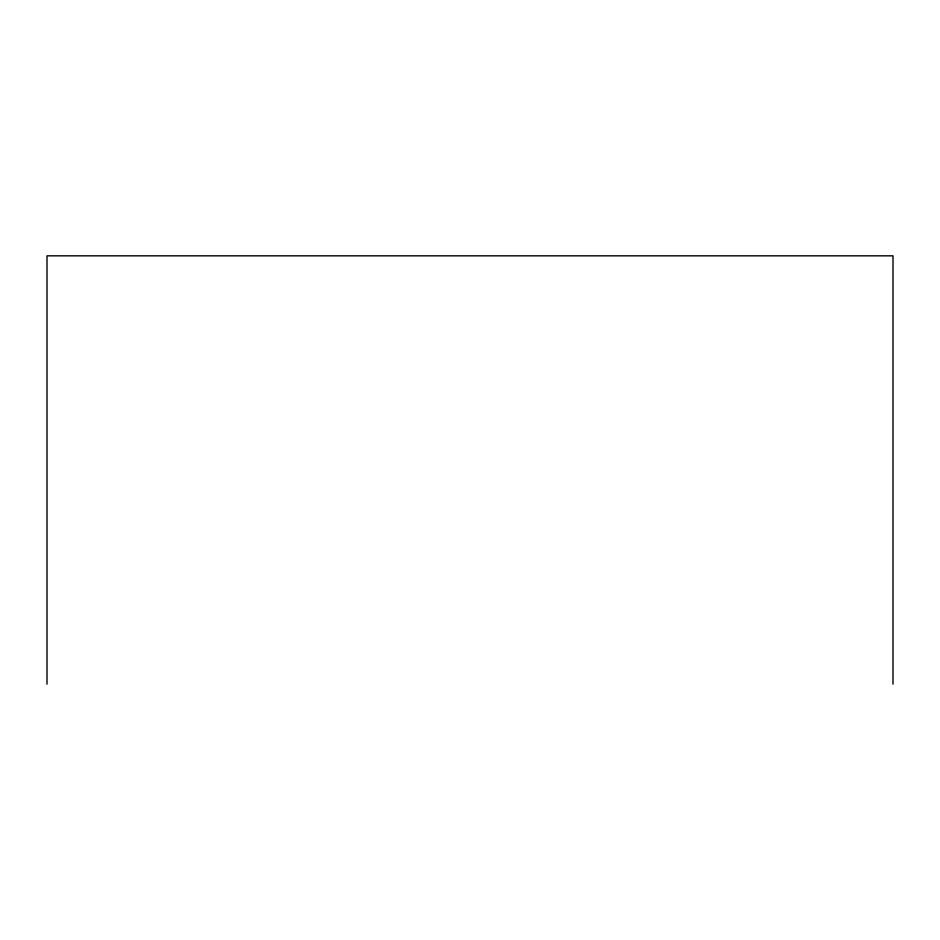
<?xml version="1.0" encoding="UTF-8"?>
<svg xmlns="http://www.w3.org/2000/svg" width="940" height="940" viewBox="0 0 940 940"><rect width="100%" height="100%" fill="white"/><g stroke="black" fill="none" stroke-linecap="round" stroke-linejoin="round"><path stroke-width="1.41" d="M893 684.167L893 255.833L47 255.833L47 684.167"/></g></svg>
